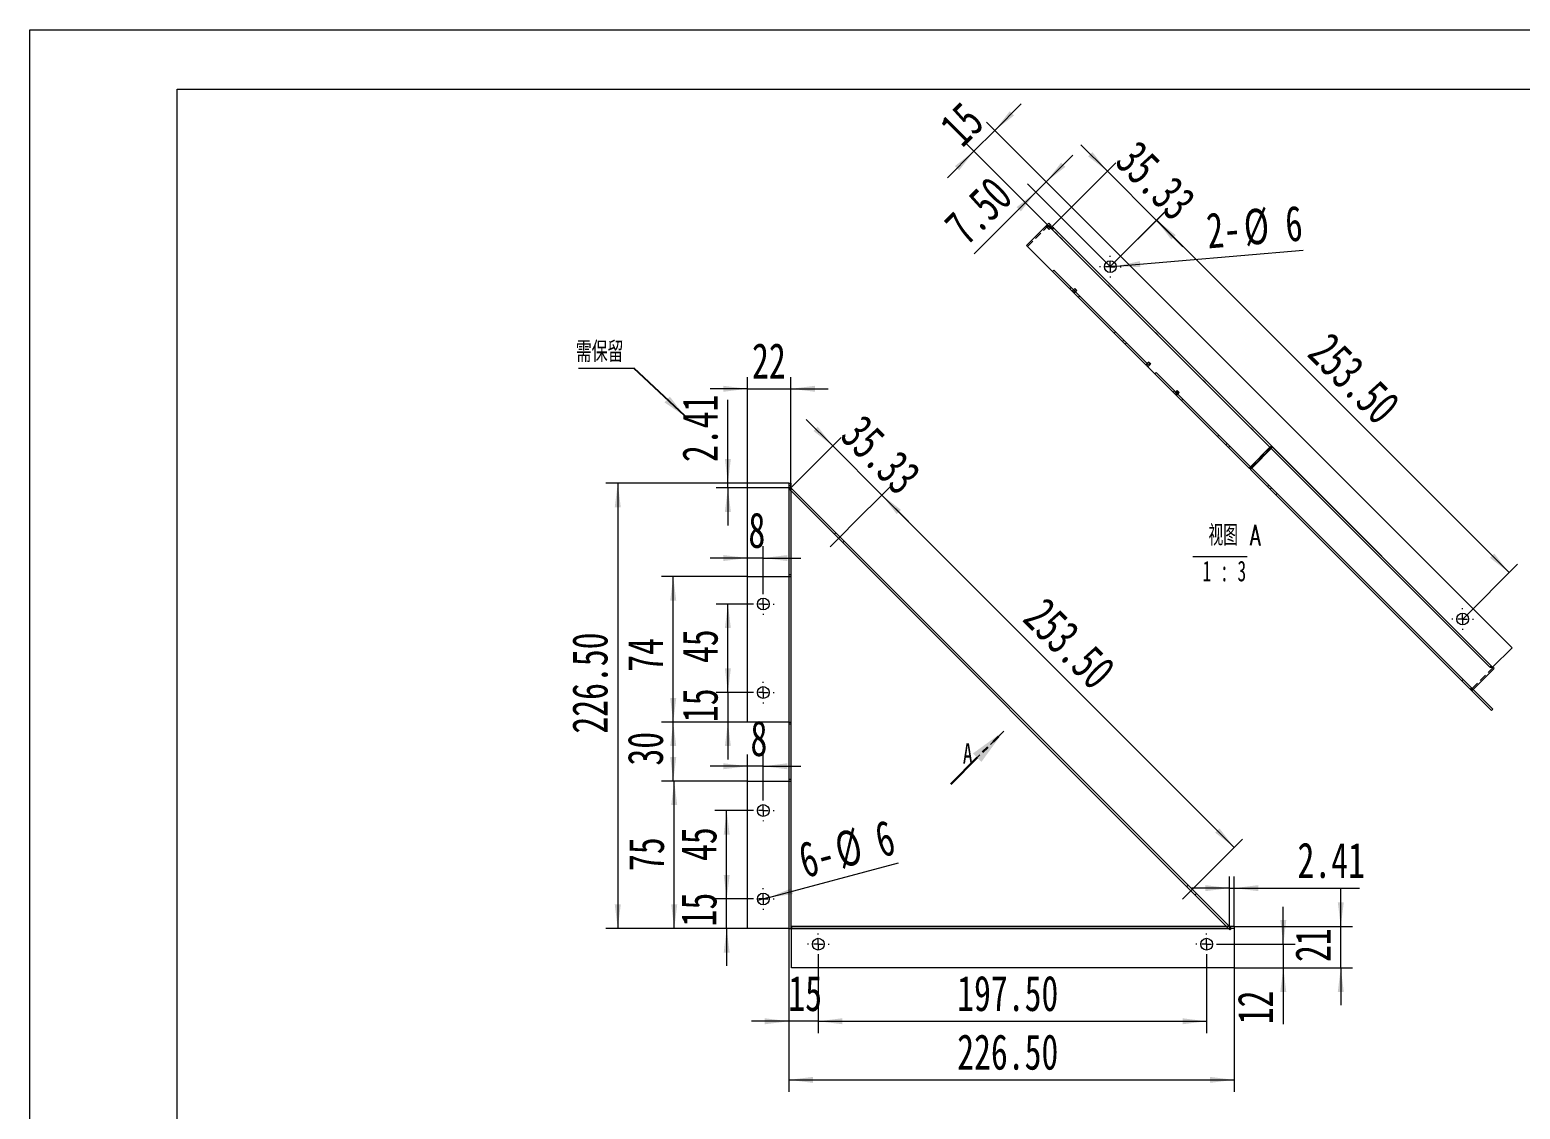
# Model space of a CAD drawing. Header units: millimetres. Extents: x 1 to 4201, y 2 to 2972.
# Drawn here: x 1 to 2528, y 1142 to 2972 of the extents above; entities that cross this region are included whole.
import ezdxf

# ---------------------------------------------------------------- set-up
doc = ezdxf.new("R2010")
doc.units = ezdxf.units.MM
doc.header["$LTSCALE"] = 10
doc.header["$PDSIZE"] = -1
for name, pattern in [('CENTERX2', [20.32, 12.7, -2.54, 2.54, -2.54]), ('HIDDEN', [1.905, 1.27, -0.635]), ('PHANTOM', [12.7, 6.35, -1.27, 1.27, -1.27, 1.27, -1.27])]:
    doc.linetypes.add(name, pattern=pattern)
doc.layers.add('A-TITLEBLOCK', color=7, linetype='Continuous', lineweight=15)
doc.styles.add('SLDTEXTSTYLE0', font='TXT', dxfattribs={"width": 0.7, "bigfont": 'bigfont'})
doc.styles.add('SLDTEXTSTYLE1', font='TXT', dxfattribs={"width": 0.7})
doc.styles.add('SLDTEXTSTYLE3', font='TXT', dxfattribs={"width": 0.65, "bigfont": 'bigfont'})
doc.styles.add('SLDTEXTSTYLE4', font='TXT', dxfattribs={"width": 0.62})
doc.dimstyles.new('SLDDIMSTYLE0', dxfattribs={"dimtxt": 0.18, "dimasz": 40.8, "dimexe": 0, "dimexo": 0.0625, "dimgap": 0, "dimtad": 0, "dimtih": 1, "dimtoh": 1, "dimdec": 0, "dimrnd": 1e-09, "dimzin": 0, "dimdsep": 46, "dimtxsty": 'Standard', "dimsah": 1, "dimcen": 0.09, "dimadec": 0, "dimazin": 0, "dimtfac": 40.8, "dimtdec": 0, "dimtofl": 0, "dimtmove": 0, "dimatfit": 3, "dimfxl": 0, "dimfrac": 2, "dimtolj": 1, "dimtzin": 0, "dimarcsym": 0})
doc.dimstyles.new('SLDDIMSTYLE1', dxfattribs={"dimtxt": 60, "dimasz": 40.8, "dimexe": 0, "dimexo": 0.0625, "dimgap": 15, "dimtad": 2, "dimlfac": 0.3, "dimrnd": 1e-09, "dimzin": 12, "dimdsep": 46, "dimtxsty": 'SLDTEXTSTYLE1', "dimsah": 1, "dimcen": 0.09, "dimadec": 0, "dimazin": 3, "dimtfac": 1, "dimtmove": 0, "dimatfit": 0, "dimfxl": 0, "dimfrac": 2, "dimtolj": 1, "dimtzin": 12, "dimarcsym": 0})
doc.dimstyles.new('SLDDIMSTYLE2', dxfattribs={"dimtxt": 60, "dimasz": 40.8, "dimexe": 0, "dimexo": 0.0625, "dimgap": 15, "dimtad": 2, "dimlfac": 0.3, "dimrnd": 1e-09, "dimzin": 12, "dimdsep": 46, "dimtxsty": 'SLDTEXTSTYLE1', "dimsah": 1, "dimcen": 0.09, "dimadec": 0, "dimazin": 3, "dimtfac": 1, "dimtofl": 0, "dimtmove": 0, "dimatfit": 3, "dimfxl": 0, "dimfrac": 2, "dimtolj": 1, "dimtzin": 12, "dimarcsym": 0})
doc.dimstyles.new('SLDDIMSTYLE3', dxfattribs={"dimtxt": 60, "dimasz": 40.8, "dimexe": 0, "dimexo": 0.0625, "dimgap": 15, "dimtad": 2, "dimlfac": 0.3, "dimrnd": 1e-09, "dimzin": 4, "dimdsep": 46, "dimtxsty": 'SLDTEXTSTYLE1', "dimsah": 1, "dimcen": 0.09, "dimadec": 0, "dimazin": 1, "dimtfac": 1, "dimtofl": 0, "dimtmove": 0, "dimatfit": 3, "dimfxl": 0, "dimfrac": 2, "dimtolj": 1, "dimtzin": 12, "dimarcsym": 0})
doc.dimstyles.new('SLDDIMSTYLE4', dxfattribs={"dimtxt": 60, "dimasz": 40.8, "dimexe": 0, "dimexo": 0.0625, "dimgap": 15, "dimtad": 2, "dimlfac": 0.3, "dimrnd": 1e-09, "dimzin": 12, "dimdsep": 46, "dimtxsty": 'SLDTEXTSTYLE1', "dimblk1": 'NONE', "dimsah": 1, "dimcen": 0, "dimadec": 0, "dimazin": 3, "dimtfac": 1, "dimtmove": 0, "dimatfit": 3, "dimldrblk": 'NONE', "dimfxl": 0, "dimfrac": 2, "dimtolj": 1, "dimtzin": 12, "dimarcsym": 0})
doc.dimstyles.new('SLDDIMSTYLE5', dxfattribs={"dimtxt": 60, "dimasz": 40.8, "dimexe": 0, "dimexo": 0.0625, "dimgap": 15, "dimtad": 2, "dimlfac": 0.3, "dimrnd": 1e-09, "dimzin": 4, "dimdsep": 46, "dimtxsty": 'SLDTEXTSTYLE1', "dimsah": 1, "dimcen": 0.09, "dimadec": 0, "dimazin": 1, "dimtfac": 1, "dimtmove": 0, "dimatfit": 0, "dimfxl": 0, "dimfrac": 2, "dimtolj": 1, "dimtzin": 12, "dimarcsym": 0})

# ---------------------------------------------------------------- blocks, each defined once
blk = doc.blocks.new('SW_NOTE_0')
at = {"layer": 'A-TITLEBLOCK', "color": 0}
blk.add_line((-93.6, 0), (0, 0), dxfattribs=at)
at = {"layer": 'A-TITLEBLOCK', "color": 0, "insert": (-98.2, 45.5), "char_height": 35, "attachment_point": 1, "style": 'SLDTEXTSTYLE0'}
blk.add_mtext('\\M+18EF9\\M+195DB\\M+197AF', dxfattribs=at)
blk = doc.blocks.new('_D')
at = {"layer": 'A-TITLEBLOCK'}
for p, q in [((2034.6, 1516.9), (1971.1, 1516.9)), ((2034.6, 1451.9), (2034.6, 1536.9)), ((2034.6, 1516.9), (2042.7, 1516.9)), ((2042.7, 1451.9), (2042.7, 1536.9)), ((2042.7, 1516.9), (2255.3, 1516.9))]:
    blk.add_line(p, q, dxfattribs=at)
for points in [[(2034.6, 1516.9), (1993.8, 1522), (1993.8, 1511.8)], [(2042.7, 1516.9), (2083.5, 1511.8), (2083.5, 1522)]]:
    blk.add_solid(points, dxfattribs=at)
at = {"layer": 'A-TITLEBLOCK', "insert": (2150.1, 1594.2), "char_height": 60, "attachment_point": 1, "style": 'SLDTEXTSTYLE1'}
blk.add_mtext('2.41', dxfattribs=at)
blk = doc.blocks.new('_D_1')
at = {"layer": 'A-TITLEBLOCK'}
for p, q in [((1184.4, 2203.5), (1184.4, 2344.6)), ((1287.7, 2203.5), (1164.4, 2203.5)), ((1184.4, 2195.5), (1184.4, 2203.5)), ((1291, 2195.5), (1164.4, 2195.5)), ((1184.4, 2195.5), (1184.4, 2132))]:
    blk.add_line(p, q, dxfattribs=at)
for points in [[(1184.4, 2203.5), (1189.4, 2244.3), (1179.3, 2244.3)], [(1184.4, 2195.5), (1179.3, 2154.7), (1189.4, 2154.7)]]:
    blk.add_solid(points, dxfattribs=at)
at = {"layer": 'A-TITLEBLOCK', "insert": (1107, 2239.3), "char_height": 60, "attachment_point": 1, "rotation": 90, "style": 'SLDTEXTSTYLE1'}
blk.add_mtext('2.41', dxfattribs=at)
blk = doc.blocks.new('_D_2')
at = {"layer": 'A-TITLEBLOCK'}
for p, q in [((1362.2, 2266.7), (1317.3, 2311.6)), ((1291, 2195.5), (1376.3, 2280.8)), ((1362.2, 2266.7), (1445.5, 2183.4)), ((1388.4, 2126.4), (1459.6, 2197.5)), ((1445.5, 2183.4), (1490.4, 2138.5))]:
    blk.add_line(p, q, dxfattribs=at)
for points in [[(1362.2, 2266.7), (1336.9, 2299.1), (1329.7, 2291.9)], [(1445.5, 2183.4), (1470.7, 2150.9), (1477.9, 2158.1)]]:
    blk.add_solid(points, dxfattribs=at)
at = {"layer": 'A-TITLEBLOCK', "insert": (1414.7, 2323.6), "char_height": 60, "attachment_point": 1, "rotation": 315, "style": 'SLDTEXTSTYLE1'}
blk.add_mtext('35.33', dxfattribs=at)
blk = doc.blocks.new('_D_3')
at = {"layer": 'A-TITLEBLOCK'}
for p, q in [((1182.3, 1498.5), (1182.3, 1562)), ((1226, 1498.5), (1162.3, 1498.5)), ((1182.3, 1448.5), (1182.3, 1498.5)), ((1217.7, 1448.5), (1162.3, 1448.5)), ((1182.3, 1448.5), (1182.3, 1385))]:
    blk.add_line(p, q, dxfattribs=at)
for points in [[(1182.3, 1498.5), (1187.4, 1539.3), (1177.3, 1539.3)], [(1182.3, 1448.5), (1177.3, 1407.7), (1187.4, 1407.7)]]:
    blk.add_solid(points, dxfattribs=at)
at = {"layer": 'A-TITLEBLOCK', "insert": (1105, 1452), "char_height": 60, "attachment_point": 1, "rotation": 90, "style": 'SLDTEXTSTYLE1'}
blk.add_mtext('15', dxfattribs=at)
blk = doc.blocks.new('_D_4')
at = {"layer": 'A-TITLEBLOCK'}
for p, q in [((1226, 1648.5), (1162.3, 1648.5)), ((1182.3, 1498.5), (1182.3, 1648.5)), ((1226, 1498.5), (1162.3, 1498.5))]:
    blk.add_line(p, q, dxfattribs=at)
for points in [[(1182.3, 1648.5), (1177.3, 1607.7), (1187.4, 1607.7)], [(1182.3, 1498.5), (1187.4, 1539.3), (1177.3, 1539.3)]]:
    blk.add_solid(points, dxfattribs=at)
at = {"layer": 'A-TITLEBLOCK', "insert": (1105, 1562.9), "char_height": 60, "attachment_point": 1, "rotation": 90, "style": 'SLDTEXTSTYLE1'}
blk.add_mtext('45', dxfattribs=at)
blk = doc.blocks.new('_D_5')
at = {"layer": 'A-TITLEBLOCK'}
for p, q in [((1217.7, 1698.5), (1073.4, 1698.5)), ((1093.4, 1448.5), (1093.4, 1698.5)), ((1217.7, 1448.5), (1073.4, 1448.5))]:
    blk.add_line(p, q, dxfattribs=at)
for points in [[(1093.4, 1698.5), (1088.3, 1657.7), (1098.5, 1657.7)], [(1093.4, 1448.5), (1098.5, 1489.3), (1088.3, 1489.3)]]:
    blk.add_solid(points, dxfattribs=at)
at = {"layer": 'A-TITLEBLOCK', "insert": (1016, 1545.9), "char_height": 60, "attachment_point": 1, "rotation": 90, "style": 'SLDTEXTSTYLE1'}
blk.add_mtext('75', dxfattribs=at)
blk = doc.blocks.new('_D_6')
at = {"layer": 'A-TITLEBLOCK'}
for p, q in [((1217.7, 1798.5), (1071.7, 1798.5)), ((1091.7, 1698.5), (1091.7, 1798.5)), ((1217.7, 1698.5), (1071.7, 1698.5))]:
    blk.add_line(p, q, dxfattribs=at)
for points in [[(1091.7, 1798.5), (1086.6, 1757.7), (1096.8, 1757.7)], [(1091.7, 1698.5), (1096.8, 1739.3), (1086.6, 1739.3)]]:
    blk.add_solid(points, dxfattribs=at)
at = {"layer": 'A-TITLEBLOCK', "insert": (1014.3, 1724.7), "char_height": 60, "attachment_point": 1, "rotation": 90, "style": 'SLDTEXTSTYLE1'}
blk.add_mtext('30', dxfattribs=at)
blk = doc.blocks.new('_D_7')
at = {"layer": 'A-TITLEBLOCK'}
for p, q in [((1217.7, 2045.2), (1071.7, 2045.2)), ((1091.7, 1798.5), (1091.7, 2045.2)), ((1217.7, 1798.5), (1071.7, 1798.5))]:
    blk.add_line(p, q, dxfattribs=at)
for points in [[(1091.7, 2045.2), (1086.6, 2004.4), (1096.8, 2004.4)], [(1091.7, 1798.5), (1096.8, 1839.3), (1086.6, 1839.3)]]:
    blk.add_solid(points, dxfattribs=at)
at = {"layer": 'A-TITLEBLOCK', "insert": (1014.3, 1883.8), "char_height": 60, "attachment_point": 1, "rotation": 90, "style": 'SLDTEXTSTYLE1'}
blk.add_mtext('74', dxfattribs=at)
blk = doc.blocks.new('_D_8')
at = {"layer": 'A-TITLEBLOCK'}
for p, q in [((1184.4, 1848.5), (1184.4, 1912)), ((1226, 1848.5), (1164.4, 1848.5)), ((1184.4, 1848.5), (1184.4, 1798.5)), ((1217.7, 1798.5), (1164.4, 1798.5)), ((1184.4, 1798.5), (1184.4, 1735))]:
    blk.add_line(p, q, dxfattribs=at)
for points in [[(1184.4, 1848.5), (1189.4, 1889.3), (1179.3, 1889.3)], [(1184.4, 1798.5), (1179.3, 1757.7), (1189.4, 1757.7)]]:
    blk.add_solid(points, dxfattribs=at)
at = {"layer": 'A-TITLEBLOCK', "insert": (1107, 1798.4), "char_height": 60, "attachment_point": 1, "rotation": 90, "style": 'SLDTEXTSTYLE1'}
blk.add_mtext('15', dxfattribs=at)
blk = doc.blocks.new('_D_9')
at = {"layer": 'A-TITLEBLOCK'}
for p, q in [((1226, 1998.5), (1164.4, 1998.5)), ((1184.4, 1848.5), (1184.4, 1998.5)), ((1226, 1848.5), (1164.4, 1848.5))]:
    blk.add_line(p, q, dxfattribs=at)
for points in [[(1184.4, 1998.5), (1179.3, 1957.7), (1189.4, 1957.7)], [(1184.4, 1848.5), (1189.4, 1889.3), (1179.3, 1889.3)]]:
    blk.add_solid(points, dxfattribs=at)
at = {"layer": 'A-TITLEBLOCK', "insert": (1107, 1898.5), "char_height": 60, "attachment_point": 1, "rotation": 90, "style": 'SLDTEXTSTYLE1'}
blk.add_mtext('45', dxfattribs=at)
blk = doc.blocks.new('_D_10')
at = {"layer": 'A-TITLEBLOCK'}
for p, q in [((1217.7, 2076.6), (1154.2, 2076.6)), ((1217.7, 2045.2), (1217.7, 2096.6)), ((1244.3, 2076.6), (1217.7, 2076.6)), ((1244.3, 2016.9), (1244.3, 2096.6)), ((1244.3, 2076.6), (1307.8, 2076.6))]:
    blk.add_line(p, q, dxfattribs=at)
for points in [[(1217.7, 2076.6), (1176.9, 2081.6), (1176.9, 2071.5)], [(1244.3, 2076.6), (1285.1, 2071.5), (1285.1, 2081.6)]]:
    blk.add_solid(points, dxfattribs=at)
at = {"layer": 'A-TITLEBLOCK', "insert": (1219.2, 2153.9), "char_height": 60, "attachment_point": 1, "style": 'SLDTEXTSTYLE1'}
blk.add_mtext('8', dxfattribs=at)
blk = doc.blocks.new('_D_11')
at = {"layer": 'A-TITLEBLOCK'}
for p, q in [((1287.7, 2203.5), (977.7, 2203.5)), ((997.7, 2203.5), (997.7, 1448.5)), ((1217.7, 1448.5), (977.7, 1448.5))]:
    blk.add_line(p, q, dxfattribs=at)
for points in [[(997.7, 2203.5), (992.6, 2162.7), (1002.8, 2162.7)], [(997.7, 1448.5), (1002.8, 1489.3), (992.6, 1489.3)]]:
    blk.add_solid(points, dxfattribs=at)
at = {"layer": 'A-TITLEBLOCK', "insert": (920.3, 1778.9), "char_height": 60, "attachment_point": 1, "rotation": 90, "style": 'SLDTEXTSTYLE1'}
blk.add_mtext('226.50', dxfattribs=at)
blk = doc.blocks.new('_D_12')
at = {"layer": 'A-TITLEBLOCK'}
for p, q in [((1287.7, 1448.5), (1287.7, 1171.8)), ((2042.7, 1381.9), (2042.7, 1171.8)), ((1287.7, 1191.8), (2042.7, 1191.8))]:
    blk.add_line(p, q, dxfattribs=at)
for points in [[(1287.7, 1191.8), (1328.5, 1186.8), (1328.5, 1196.9)], [(2042.7, 1191.8), (2001.9, 1196.9), (2001.9, 1186.8)]]:
    blk.add_solid(points, dxfattribs=at)
at = {"layer": 'A-TITLEBLOCK', "insert": (1573.2, 1269.2), "char_height": 60, "attachment_point": 1, "style": 'SLDTEXTSTYLE1'}
blk.add_mtext('226.50', dxfattribs=at)
blk = doc.blocks.new('_D_13')
at = {"layer": 'A-TITLEBLOCK'}
for p, q in [((1287.7, 1448.5), (1287.7, 1271.2)), ((1337.7, 1403.5), (1337.7, 1271.2)), ((1287.7, 1291.2), (1224.2, 1291.2)), ((1337.7, 1291.2), (1287.7, 1291.2)), ((1337.7, 1291.2), (1401.2, 1291.2))]:
    blk.add_line(p, q, dxfattribs=at)
for points in [[(1287.7, 1291.2), (1246.9, 1296.3), (1246.9, 1286.1)], [(1337.7, 1291.2), (1378.5, 1286.1), (1378.5, 1296.3)]]:
    blk.add_solid(points, dxfattribs=at)
at = {"layer": 'A-TITLEBLOCK', "insert": (1286.8, 1368.6), "char_height": 60, "attachment_point": 1, "style": 'SLDTEXTSTYLE1'}
blk.add_mtext('15', dxfattribs=at)
blk = doc.blocks.new('_D_14')
at = {"layer": 'A-TITLEBLOCK'}
for p, q in [((1217.7, 1723.6), (1154.2, 1723.6)), ((1217.7, 1698.5), (1217.7, 1743.6)), ((1244.3, 1723.6), (1217.7, 1723.6)), ((1244.3, 1666.9), (1244.3, 1743.6)), ((1244.3, 1723.6), (1307.8, 1723.6))]:
    blk.add_line(p, q, dxfattribs=at)
for points in [[(1217.7, 1723.6), (1176.9, 1728.6), (1176.9, 1718.5)], [(1244.3, 1723.6), (1285.1, 1718.5), (1285.1, 1728.6)]]:
    blk.add_solid(points, dxfattribs=at)
at = {"layer": 'A-TITLEBLOCK', "insert": (1222.7, 1800.9), "char_height": 60, "attachment_point": 1, "style": 'SLDTEXTSTYLE1'}
blk.add_mtext('8', dxfattribs=at)
blk = doc.blocks.new('_D_15')
at = {"layer": 'A-TITLEBLOCK'}
for p, q in [((1337.7, 1403.5), (1337.7, 1271.2)), ((1996, 1403.5), (1996, 1271.2)), ((1337.7, 1291.2), (1996, 1291.2))]:
    blk.add_line(p, q, dxfattribs=at)
for points in [[(1337.7, 1291.2), (1378.5, 1286.1), (1378.5, 1296.3)], [(1996, 1291.2), (1955.2, 1296.3), (1955.2, 1286.1)]]:
    blk.add_solid(points, dxfattribs=at)
at = {"layer": 'A-TITLEBLOCK', "insert": (1573.2, 1368.6), "char_height": 60, "attachment_point": 1, "style": 'SLDTEXTSTYLE1'}
blk.add_mtext('197.50', dxfattribs=at)
blk = doc.blocks.new('_D_16')
at = {"layer": 'A-TITLEBLOCK'}
for p, q in [((2126.1, 1421.9), (2126.1, 1485.4)), ((2014.3, 1421.9), (2146.1, 1421.9)), ((2126.1, 1421.9), (2126.1, 1381.9)), ((2042.7, 1381.9), (2146.1, 1381.9)), ((2126.1, 1381.9), (2126.1, 1286.1))]:
    blk.add_line(p, q, dxfattribs=at)
for points in [[(2126.1, 1421.9), (2131.1, 1462.7), (2121, 1462.7)], [(2126.1, 1381.9), (2121, 1341.1), (2131.1, 1341.1)]]:
    blk.add_solid(points, dxfattribs=at)
at = {"layer": 'A-TITLEBLOCK', "insert": (2048.7, 1286.1), "char_height": 60, "attachment_point": 1, "rotation": 90, "style": 'SLDTEXTSTYLE1'}
blk.add_mtext('12', dxfattribs=at)
blk = doc.blocks.new('_D_17')
at = {"layer": 'A-TITLEBLOCK'}
for q in [(1473.8, 1560), (1234.7, 1495.9)]:
    blk.add_line((1254, 1501.1), q, dxfattribs=at)
blk.add_solid([(1254, 1501.1), (1294.7, 1506.8), (1292.1, 1516.6)], dxfattribs=at)
at = {"layer": 'A-TITLEBLOCK', "char_height": 60, "attachment_point": 1, "rotation": 15, "style": 'SLDTEXTSTYLE1'}
for s, insert in [('%%c', (1360.6, 1608.3)), ('6', (1428.8, 1626.4)), ('6-', (1299.6, 1591.7))]:
    blk.add_mtext(s, dxfattribs=dict(at, insert=insert))
blk = doc.blocks.new('_NONE')
blk = doc.blocks.new('_D_18')
at = {"layer": 'A-TITLEBLOCK'}
for p, q in [((1217.7, 2045.2), (1217.7, 2383.5)), ((1291, 2195.5), (1291, 2383.5)), ((1217.7, 2363.5), (1154.2, 2363.5)), ((1217.7, 2363.5), (1291, 2363.5)), ((1291, 2363.5), (1354.5, 2363.5))]:
    blk.add_line(p, q, dxfattribs=at)
for points in [[(1217.7, 2363.5), (1176.9, 2368.6), (1176.9, 2358.5)], [(1291, 2363.5), (1331.8, 2358.5), (1331.8, 2368.6)]]:
    blk.add_solid(points, dxfattribs=at)
at = {"layer": 'A-TITLEBLOCK', "insert": (1225.3, 2440.9), "char_height": 60, "attachment_point": 1, "style": 'SLDTEXTSTYLE1'}
blk.add_mtext('22', dxfattribs=at)
blk = doc.blocks.new('_D_19')
at = {"layer": 'A-TITLEBLOCK'}
for p, q in [((2223.5, 1451.9), (2223.5, 1515.4)), ((2042.7, 1451.9), (2243.5, 1451.9)), ((2223.5, 1381.9), (2223.5, 1451.9)), ((2042.7, 1381.9), (2243.5, 1381.9)), ((2223.5, 1381.9), (2223.5, 1318.4))]:
    blk.add_line(p, q, dxfattribs=at)
for points in [[(2223.5, 1451.9), (2228.6, 1492.7), (2218.5, 1492.7)], [(2223.5, 1381.9), (2218.5, 1341.1), (2228.6, 1341.1)]]:
    blk.add_solid(points, dxfattribs=at)
at = {"layer": 'A-TITLEBLOCK', "insert": (2146.2, 1391.7), "char_height": 60, "attachment_point": 1, "rotation": 90, "style": 'SLDTEXTSTYLE1'}
blk.add_mtext('21', dxfattribs=at)
blk = doc.blocks.new('_D_20')
at = {"layer": 'A-TITLEBLOCK'}
for p, q in [((1388.4, 2126.4), (1459.6, 2197.5)), ((1445.4, 2183.4), (2043, 1585.9)), ((1985.9, 1528.8), (2057.1, 1600))]:
    blk.add_line(p, q, dxfattribs=at)
for points in [[(1445.4, 2183.4), (1470.7, 2150.9), (1477.9, 2158.1)], [(2043, 1585.9), (2017.7, 1618.3), (2010.5, 1611.1)]]:
    blk.add_solid(points, dxfattribs=at)
at = {"layer": 'A-TITLEBLOCK', "insert": (1724.5, 2013.7), "char_height": 60, "attachment_point": 1, "rotation": 315, "style": 'SLDTEXTSTYLE1'}
blk.add_mtext('253.50', dxfattribs=at)
blk = doc.blocks.new('SW_CENTERMARKSYMBOL_0')
at = {"layer": 'A-TITLEBLOCK', "color": 0}
for p, q in [((-16.7, 0), (-18.3, 0)), ((0, 0), (-8.3, 0)), ((0, 16.7), (0, 18.3)), ((0, 0), (0, 8.3)), ((0, 0), (0, -8.3)), ((0, 0), (8.3, 0)), ((16.7, 0), (18.3, 0)), ((0, -16.7), (0, -18.3))]:
    blk.add_line(p, q, dxfattribs=at)
blk = doc.blocks.new('SW_CENTERMARKSYMBOL_1')
at = {"layer": 'A-TITLEBLOCK', "color": 0}
for p, q in [((-16.7, 0), (-18.3, 0)), ((0, 0), (-8.3, 0)), ((0, 16.7), (0, 18.3)), ((0, 0), (0, 8.3)), ((0, 0), (0, -8.3)), ((0, 0), (8.3, 0)), ((16.7, 0), (18.3, 0)), ((0, -16.7), (0, -18.3))]:
    blk.add_line(p, q, dxfattribs=at)
blk = doc.blocks.new('SW_CENTERMARKSYMBOL_2')
at = {"layer": 'A-TITLEBLOCK', "color": 0}
for p, q in [((-16.7, 0), (-18.3, 0)), ((0, 0), (-8.3, 0)), ((0, 16.7), (0, 18.3)), ((0, 0), (0, 8.3)), ((0, 0), (0, -8.3)), ((0, 0), (8.3, 0)), ((16.7, 0), (18.3, 0)), ((0, -16.7), (0, -18.3))]:
    blk.add_line(p, q, dxfattribs=at)
blk = doc.blocks.new('SW_CENTERMARKSYMBOL_3')
at = {"layer": 'A-TITLEBLOCK', "color": 0}
for p, q in [((-16.7, 0), (-18.3, 0)), ((0, 0), (-8.3, 0)), ((0, 16.7), (0, 18.3)), ((0, 0), (0, 8.3)), ((0, 0), (0, -8.3)), ((0, 0), (8.3, 0)), ((16.7, 0), (18.3, 0)), ((0, -16.7), (0, -18.3))]:
    blk.add_line(p, q, dxfattribs=at)
blk = doc.blocks.new('SW_CENTERMARKSYMBOL_4')
at = {"layer": 'A-TITLEBLOCK', "color": 0}
for p, q in [((-16.7, 0), (-18.3, 0)), ((0, 0), (-8.3, 0)), ((0, 16.7), (0, 18.3)), ((0, 0), (0, 8.3)), ((0, 0), (0, -8.3)), ((0, 0), (8.3, 0)), ((16.7, 0), (18.3, 0)), ((0, -16.7), (0, -18.3))]:
    blk.add_line(p, q, dxfattribs=at)
blk = doc.blocks.new('SW_CENTERMARKSYMBOL_5')
at = {"layer": 'A-TITLEBLOCK', "color": 0}
for p, q in [((-16.7, 0), (-18.3, 0)), ((0, 0), (-8.3, 0)), ((0, 16.7), (0, 18.3)), ((0, 0), (0, 8.3)), ((0, 0), (0, -8.3)), ((0, 0), (8.3, 0)), ((16.7, 0), (18.3, 0)), ((0, -16.7), (0, -18.3))]:
    blk.add_line(p, q, dxfattribs=at)
blk = doc.blocks.new('SW_PROJECTIONARROW_0')
at = {"color": 0, "linetype": 'HIDDEN', "lineweight": 0}
blk.add_line((1562.3, 1693.3), (1652.1, 1783.1), dxfattribs=at)
blk.add_line((1562.3, 1693.3), (1652.1, 1783.1), dxfattribs=at)
at = {"color": 0, "linetype": 'PHANTOM', "lineweight": 30}
blk.add_line((1562.3, 1693.3), (1652.1, 1783.1), dxfattribs=at)
at = {"color": 0, "linetype": 'Continuous', "lineweight": 15}
blk.add_solid([(1652.1, 1783.1), (1600, 1745.4), (1614.3, 1731)], dxfattribs=at)
blk.add_solid([(1652.1, 1783.1), (1600, 1745.4), (1614.3, 1731)], dxfattribs=at)
at = {"color": 0, "linetype": 'Continuous', "lineweight": 15, "insert": (1582.7, 1762.7), "char_height": 35, "attachment_point": 1, "style": 'SLDTEXTSTYLE1'}
blk.add_mtext('A', dxfattribs=at)
blk.add_mtext('A', dxfattribs=at)
blk = doc.blocks.new('_D_23')
at = {"layer": 'A-TITLEBLOCK'}
for p, q in [((1827.8, 2732.3), (1782.9, 2777.2)), ((1767, 2671.5), (1841.9, 2746.4)), ((1827.8, 2732.3), (1911.1, 2649)), ((1832.6, 2570.6), (1925.2, 2663.1)), ((1911.1, 2649), (1956, 2604.1))]:
    blk.add_line(p, q, dxfattribs=at)
for points in [[(1827.8, 2732.3), (1802.5, 2764.7), (1795.3, 2757.5)], [(1911.1, 2649), (1936.3, 2616.5), (1943.5, 2623.7)]]:
    blk.add_solid(points, dxfattribs=at)
at = {"layer": 'A-TITLEBLOCK', "insert": (1880.8, 2788.6), "char_height": 60, "attachment_point": 1, "rotation": 315, "style": 'SLDTEXTSTYLE1'}
blk.add_mtext('35.33', dxfattribs=at)
blk = doc.blocks.new('_D_24')
at = {"layer": 'A-TITLEBLOCK'}
for p, q in [((1832.6, 2570.6), (1925.5, 2663.4)), ((1911.4, 2649.3), (2508.9, 2051.8)), ((2430.2, 1973.1), (2523, 2065.9))]:
    blk.add_line(p, q, dxfattribs=at)
for points in [[(1911.4, 2649.3), (1936.6, 2616.8), (1943.8, 2624)], [(2508.9, 2051.8), (2483.6, 2084.2), (2476.4, 2077)]]:
    blk.add_solid(points, dxfattribs=at)
at = {"layer": 'A-TITLEBLOCK', "insert": (2207.1, 2463), "char_height": 60, "attachment_point": 1, "rotation": 315, "style": 'SLDTEXTSTYLE1'}
blk.add_mtext('253.50', dxfattribs=at)
blk = doc.blocks.new('_D_25')
at = {"layer": 'A-TITLEBLOCK'}
for p, q in [((1724.1, 2714.5), (1769, 2759.4)), ((1832.6, 2570.6), (1692.3, 2710.9)), ((1706.4, 2696.8), (1724.1, 2714.5)), ((1767, 2671.5), (1710, 2728.6)), ((1706.4, 2696.8), (1601.8, 2592.1))]:
    blk.add_line(p, q, dxfattribs=at)
for points in [[(1724.1, 2714.5), (1756.5, 2739.7), (1749.4, 2746.9)], [(1706.4, 2696.8), (1674, 2671.5), (1681.2, 2664.4)]]:
    blk.add_solid(points, dxfattribs=at)
at = {"layer": 'A-TITLEBLOCK', "insert": (1547.1, 2646.8), "char_height": 60, "attachment_point": 1, "rotation": 45, "style": 'SLDTEXTSTYLE1'}
blk.add_mtext('7.50', dxfattribs=at)
blk = doc.blocks.new('_D_26')
at = {"layer": 'A-TITLEBLOCK'}
for p, q in [((1637, 2801.6), (1681.9, 2846.5)), ((1767, 2671.5), (1622.8, 2815.7)), ((1730.7, 2637.1), (1587.5, 2780.4)), ((1637, 2801.6), (1601.6, 2766.2)), ((1601.6, 2766.2), (1556.7, 2721.3))]:
    blk.add_line(p, q, dxfattribs=at)
for points in [[(1637, 2801.6), (1669.4, 2826.8), (1662.2, 2834)], [(1601.6, 2766.2), (1569.2, 2741), (1576.4, 2733.8)]]:
    blk.add_solid(points, dxfattribs=at)
at = {"layer": 'A-TITLEBLOCK', "insert": (1539.3, 2813.3), "char_height": 60, "attachment_point": 1, "rotation": 45, "style": 'SLDTEXTSTYLE1'}
blk.add_mtext('15', dxfattribs=at)
blk = doc.blocks.new('_D_27')
at = {"layer": 'A-TITLEBLOCK'}
for q in [(2159.6, 2598.3), (1822.7, 2569.7)]:
    blk.add_line((1842.6, 2571.4), q, dxfattribs=at)
blk.add_solid([(1842.6, 2571.4), (1883.7, 2569.8), (1882.8, 2579.9)], dxfattribs=at)
at = {"layer": 'A-TITLEBLOCK', "char_height": 60, "attachment_point": 1, "rotation": 4.8575, "style": 'SLDTEXTSTYLE1'}
for s, insert in [('2-', (1993.6, 2661.2)), ('%%c', (2056.7, 2666.8)), ('6', (2127, 2672.5))]:
    blk.add_mtext(s, dxfattribs=dict(at, insert=insert))
blk = doc.blocks.new('SW_NOTE_2')
at = {"layer": 'A-TITLEBLOCK', "color": 0}
blk.add_line((0, -8.6), (91.9, -8.6), dxfattribs=at)
at = {"layer": 'A-TITLEBLOCK', "color": 0, "char_height": 35, "attachment_point": 2}
for s, insert, style in [('视图 A', (70.5, 45.1), 'SLDTEXTSTYLE3'), ('1 : 3', (53.5, -15.5), 'SLDTEXTSTYLE4')]:
    blk.add_mtext(s, dxfattribs=dict(at, insert=insert, style=style))
blk = doc.blocks.new('SW_CENTERMARKSYMBOL_6')
at = {"layer": 'A-TITLEBLOCK', "color": 0}
for p, q in [((-16.7, 0), (-18.3, 0)), ((0, 0), (-8.3, 0)), ((0, 16.7), (0, 18.3)), ((0, 0), (0, 8.3)), ((0, 0), (0, -8.3)), ((0, 0), (8.3, 0)), ((16.7, 0), (18.3, 0)), ((0, -16.7), (0, -18.3))]:
    blk.add_line(p, q, dxfattribs=at)
blk = doc.blocks.new('SW_CENTERMARKSYMBOL_7')
at = {"layer": 'A-TITLEBLOCK', "color": 0}
for p, q in [((-16.7, 0), (-18.3, 0)), ((0, 0), (-8.3, 0)), ((0, 16.7), (0, 18.3)), ((0, 0), (0, 8.3)), ((0, 0), (0, -8.3)), ((0, 0), (8.3, 0)), ((16.7, 0), (18.3, 0)), ((0, -16.7), (0, -18.3))]:
    blk.add_line(p, q, dxfattribs=at)

msp = doc.modelspace()

# ---------------------------------------------------------------- linework, layer by layer
at = {"color": 7, "linetype": 'Continuous', "lineweight": 15}
for p, q in [((1734.043, 2638.524), (1767.041, 2671.522)), ((1767.041, 2671.522), (2514.008, 1924.555)), ((1690.647, 2606.495), (1728.359, 2644.207)), ((1730.709, 2641.857), (1725.995, 2637.143)), ((1725.995, 2637.143), (1727.662, 2635.476)), ((1727.662, 2635.476), (1730.019, 2637.833)), ((1728.359, 2644.207), (1730.709, 2641.857)), ((1730.019, 2637.833), (1732.376, 2640.19)), ((1730.019, 2637.833), (1730.709, 2637.143)), ((1730.709, 2637.143), (2103.502, 2264.35)), ((1732.376, 2640.19), (1730.709, 2641.857)), ((1733.866, 2637.68), (1734.043, 2638.524)), ((1736.4, 2636.167), (1734.043, 2638.524)), ((1736.4, 2636.167), (2107.526, 2265.04)), ((1734.814, 2562.328), (1690.647, 2606.495)), ((1734.814, 2562.328), (1737.171, 2564.685)), ((1858.147, 2438.995), (1734.814, 2562.328)), ((1860.504, 2441.352), (1737.171, 2564.685)), ((1772.861, 2533.709), (1770.504, 2531.352)), ((1772.171, 2529.685), (1774.528, 2532.042)), ((1774.528, 2532.042), (1772.861, 2533.709)), ((1858.147, 2438.995), (1860.504, 2441.352)), ((1893.147, 2403.995), (1858.147, 2438.995)), ((1895.504, 2406.352), (1860.504, 2441.352)), ((1893.147, 2403.995), (1895.504, 2406.352)), ((1894.814, 2402.328), (1899.528, 2407.042)), ((1908.147, 2388.995), (1894.814, 2402.328)), ((1897.861, 2408.709), (1895.504, 2406.352)), ((1897.171, 2404.685), (1895.504, 2406.352)), ((1899.528, 2407.042), (1897.861, 2408.709)), ((1908.147, 2388.995), (1910.504, 2391.352)), ((2033.147, 2263.995), (1908.147, 2388.995)), ((2035.504, 2266.352), (1910.504, 2391.352)), ((1946.195, 2360.375), (1943.837, 2358.018)), ((1945.504, 2356.352), (1947.861, 2358.709)), ((1947.861, 2358.709), (1946.195, 2360.375)), ((2033.147, 2263.995), (2035.504, 2266.352)), ((2068.147, 2228.995), (2033.147, 2263.995)), ((2070.504, 2231.352), (2035.504, 2266.352)), ((2103.502, 2264.35), (2070.504, 2231.352)), ((2105.169, 2262.683), (2072.171, 2229.685)), ((2108.026, 2264.54), (2072.671, 2229.185)), ((2103.502, 2264.35), (2105.169, 2262.683)), ((2107.526, 2265.04), (2105.169, 2262.683)), ((2105.169, 2262.683), (2476.295, 1891.557)), ((2107.526, 2265.04), (2478.652, 1893.914)), ((2478.652, 1893.914), (2108.026, 2264.54)), ((2068.147, 2228.995), (2070.504, 2231.352)), ((2070.314, 2226.828), (2072.671, 2229.185)), ((2103.647, 2193.495), (2070.314, 2226.828)), ((2072.171, 2229.685), (2070.504, 2231.352)), ((2106.004, 2195.852), (2072.671, 2229.185)), ((1287.683, 2203.53), (1287.683, 2198.83)), ((1287.683, 2203.53), (1291.016, 2203.53)), ((1291.016, 2198.83), (1287.683, 2198.83)), ((1287.683, 2198.83), (1287.683, 2195.497)), ((1291.016, 2203.53), (1291.016, 2198.83)), ((1291.016, 2195.497), (1291.016, 2198.83)), ((1287.683, 2195.497), (1291.016, 2195.497)), ((1287.683, 2195.497), (1287.683, 2194.116)), ((1287.683, 2194.116), (1287.683, 1448.53)), ((1291.016, 2195.497), (1288.659, 2193.14)), ((1288.659, 2193.14), (2035.626, 1446.173)), ((1291.016, 2195.497), (2037.983, 1448.53)), ((1291.016, 2190.783), (1291.016, 1448.53)), ((2103.647, 2193.495), (2106.004, 2195.852)), ((2478.98, 1818.161), (2103.647, 2193.495)), ((2481.337, 1820.518), (2106.004, 2195.852)), ((1217.683, 1798.53), (1217.683, 2045.197)), ((1217.683, 2045.197), (1287.683, 2045.197)), ((2514.008, 1924.555), (2481.009, 1891.557)), ((2448.004, 1853.852), (2483.36, 1889.207)), ((2476.295, 1891.557), (2478.652, 1893.914)), ((2481.009, 1891.557), (2478.652, 1893.914)), ((2483.36, 1889.207), (2481.009, 1891.557)), ((2478.98, 1818.161), (2481.337, 1820.518)), ((1287.683, 1798.53), (1217.683, 1798.53)), ((1217.683, 1448.53), (1217.683, 1698.53)), ((1217.683, 1698.53), (1287.683, 1698.53)), ((1287.683, 1448.53), (1217.683, 1448.53)), ((1287.683, 1448.53), (1291.016, 1448.53)), ((1291.016, 1448.53), (2033.269, 1448.53)), ((1292.016, 1451.864), (1292.016, 1448.53)), ((2029.935, 1451.864), (1292.016, 1451.864)), ((2033.269, 1448.53), (1292.016, 1448.53)), ((1292.016, 1381.864), (1292.016, 1448.53)), ((2042.683, 1451.864), (2034.649, 1451.864)), ((2037.983, 1448.53), (2035.626, 1446.173)), ((2042.683, 1448.53), (2037.983, 1448.53)), ((2042.683, 1451.864), (2042.683, 1448.53)), ((2042.683, 1448.53), (2042.683, 1381.864)), ((2042.683, 1381.864), (1292.016, 1381.864))]:
    msp.add_line(p, q, dxfattribs=at)
at = {"color": 7, "linetype": 'HIDDEN', "lineweight": 0}
for p, q in [((1692.314, 2604.828), (1730.026, 2642.54)), ((1729.329, 2633.81), (1727.662, 2635.476)), ((1731.686, 2636.167), (1729.329, 2633.81)), ((1734.043, 2633.81), (1730.709, 2637.143)), ((1736.4, 2636.167), (1734.043, 2633.81)), ((1734.043, 2633.81), (2105.169, 2262.683)), ((1766.766, 2535.089), (1764.409, 2532.732)), ((1770.504, 2531.352), (1768.147, 2528.995)), ((1769.814, 2527.328), (1772.171, 2529.685)), ((1772.171, 2529.685), (1769.814, 2527.328)), ((1773.837, 2528.018), (1776.195, 2530.375)), ((1774.528, 2532.042), (1776.195, 2530.375)), ((1778.552, 2518.59), (1780.909, 2520.947)), ((1841.766, 2460.089), (1839.409, 2457.732)), ((1853.552, 2443.59), (1855.909, 2445.947)), ((1895.504, 2406.352), (1897.171, 2404.685)), ((1896.48, 2400.661), (1901.195, 2405.375)), ((1899.528, 2407.042), (1901.195, 2405.375)), ((1941.766, 2360.089), (1939.409, 2357.732)), ((1943.837, 2358.018), (1941.48, 2355.661)), ((1943.147, 2353.995), (1945.504, 2356.352)), ((1945.504, 2356.352), (1943.147, 2353.995)), ((1947.171, 2354.685), (1949.528, 2357.042)), ((1947.861, 2358.709), (1949.528, 2357.042)), ((1953.552, 2343.59), (1955.909, 2345.947)), ((2016.766, 2285.089), (2014.409, 2282.732)), ((2028.552, 2268.59), (2030.909, 2270.947)), ((2106.359, 2266.207), (2071.004, 2230.852)), ((2070.504, 2231.352), (2072.171, 2229.685)), ((2071.004, 2230.852), (2072.171, 2229.685)), ((2071.004, 2230.852), (2072.671, 2229.185)), ((2101.766, 2200.089), (2099.409, 2197.732)), ((1291.016, 2190.783), (1291.016, 1448.53)), ((2113.552, 2183.59), (2115.909, 2185.947)), ((1367.229, 2119.284), (1364.872, 2116.927)), ((1379.014, 2102.785), (1381.371, 2105.142)), ((1287.683, 2048.53), (1291.016, 2048.53)), ((1287.683, 2045.197), (1291.016, 2045.197)), ((2430.933, 1870.923), (2428.576, 1868.566)), ((2446.337, 1855.518), (2481.693, 1890.874)), ((2442.718, 1854.423), (2445.075, 1856.781)), ((2445.647, 1851.495), (2448.004, 1853.852)), ((1287.683, 1798.53), (1291.016, 1798.53)), ((1287.683, 1795.197), (1291.016, 1795.197)), ((1287.683, 1701.864), (1291.016, 1701.864)), ((1287.683, 1698.53), (1291.016, 1698.53)), ((1964.734, 1521.779), (1962.377, 1519.422)), ((1976.519, 1505.28), (1978.876, 1507.637)), ((2034.649, 1451.864), (2029.935, 1451.864)), ((2037.983, 1448.53), (2033.269, 1448.53))]:
    msp.add_line(p, q, dxfattribs=at)
at = {"color": 8, "linetype": 'Continuous', "lineweight": 15}
msp.add_line((2072.171, 2229.685), (2072.671, 2229.185), dxfattribs=at)
at = {"color": 7, "linetype": 'Continuous', "lineweight": 15, "flags": 128}
msp.add_lwpolyline([(1288.659, 2193.14), (1288.245, 2193.554), (1287.937, 2193.863), (1287.747, 2194.052), (1287.683, 2194.116)], dxfattribs=at)
at = {"color": 7, "linetype": 'Continuous', "lineweight": 15}
for centre in [(1832.647, 2570.56), (1244.35, 1998.53), (2430.153, 1973.055), (1244.35, 1848.53), (1244.35, 1648.53), (1244.35, 1498.53), (1337.683, 1421.864), (1996.016, 1421.864)]:
    msp.add_circle(centre, 10, dxfattribs=at)
at = {"color": 7, "linetype": 'HIDDEN', "lineweight": 0}
for centre, radius, start, end in [((1771.46, 2529.807), 2.976, 236.42175, 323.04947), ((1944.793, 2356.474), 2.976, 236.42175, 323.04947), ((2073.696, 2227.988), 3.93, 133.227045, 172.850654), ((2448.126, 1853.14), 2.976, 126.950533, 213.578246)]:
    msp.add_arc(centre, radius, start, end, dxfattribs=at)
at = {"color": 7, "linetype": 'Continuous', "lineweight": 15}
for centre, radius, start, end in [((1894.793, 2406.474), 2.976, 236.42175, 323.04947), ((2105.88, 2262.561), 2.976, 56.421794, 143.049483), ((2069.793, 2231.474), 2.976, 236.42175, 323.04947), ((2071.813, 2228.204), 2.035, 172.295984, 222.546596)]:
    msp.add_arc(centre, radius, start, end, dxfattribs=at)
msp.add_ellipse((1734.043, 2633.81), major_axis=(-3.333, 3.333), ratio=0.70710678, start_param=4.71238898, end_param=6.28318531, dxfattribs=at)
at = {"color": 7, "linetype": 'HIDDEN', "lineweight": 0}
for points, knots in [([(1734.043, 2633.81), (1733.882, 2634.041), (1733.559, 2634.504), (1733.519, 2635.642), (1733.662, 2636.742), (1733.818, 2637.462), (1733.866, 2637.68)], [0, 0, 0, 0, 0.29115947, 0.58231567, 0.87347458, 1, 1, 1, 1]), ([(1291.016, 2190.783), (1291.24, 2191.793), (1291.461, 2192.799), (1291.548, 2194.457), (1291.409, 2195.104), (1291.016, 2195.497)], [0, 0, 0, 0, 0.5, 0.5, 1, 1, 1, 1]), ([(2481.009, 1891.557), (2480, 1891.333), (2478.993, 1891.112), (2477.335, 1891.025), (2476.688, 1891.164), (2476.295, 1891.557)], [0, 0, 0, 0, 0.5, 0.5, 1, 1, 1, 1]), ([(2037.983, 1448.53), (2037.59, 1448.923), (2036.943, 1449.062), (2035.285, 1448.975), (2034.279, 1448.755), (2033.269, 1448.53)], [0, 0, 0, 0, 0.5, 0.5, 1, 1, 1, 1])]:
    msp.add_open_spline(points, degree=3, knots=knots, dxfattribs=at)
at = {"layer": 'A-TITLEBLOCK', "linetype": 'Continuous'}
for p, q in [((0.788, 2.148), (0.788, 2972.148)), ((0.788, 2972.148), (4200.788, 2972.148)), ((250.634, 101.753), (250.634, 2871.753)), ((250.634, 2871.753), (4100.634, 2871.753))]:
    msp.add_line(p, q, dxfattribs=at)
at = {"layer": 'A-TITLEBLOCK', "linetype": 'CENTERX2', "lineweight": 0, "ltscale": 3.333333}
for p, q in [((1357.801, 2095.714), (1388.442, 2126.355)), ((1955.306, 1498.209), (1985.947, 1528.85))]:
    msp.add_line(p, q, dxfattribs=at)
at = {"layer": 'A-TITLEBLOCK'}
for p in [(1291.016, 2195.497), (2034.65, 1451.864)]:
    msp.add_point(p, dxfattribs=at)

# ---------------------------------------------------------------- block references
at = {"color": 7, "linetype": 'Continuous', "lineweight": 15}
msp.add_blockref('SW_PROJECTIONARROW_0', (0, 0), dxfattribs=at)
at = {"layer": 'A-TITLEBLOCK'}
for name, p in [('SW_CENTERMARKSYMBOL_6', (1832.647, 2570.56)), ('SW_NOTE_0', (1024.719, 2398.217)), ('SW_NOTE_2', (1972.684, 2087.587)), ('SW_CENTERMARKSYMBOL_0', (1244.35, 1998.53)), ('SW_CENTERMARKSYMBOL_7', (2430.153, 1973.055)), ('SW_CENTERMARKSYMBOL_1', (1244.35, 1848.53)), ('SW_CENTERMARKSYMBOL_2', (1244.35, 1648.53)), ('SW_CENTERMARKSYMBOL_3', (1244.35, 1498.53)), ('SW_CENTERMARKSYMBOL_4', (1337.683, 1421.864)), ('SW_CENTERMARKSYMBOL_5', (1996.016, 1421.864))]:
    msp.add_blockref(name, p, dxfattribs=at)

# ---------------------------------------------------------------- dimensions: what is measured, and where the dimension line sits
for base, p1, p2, angle, dimstyle, picture, middle in [((1601.63, 2766.222), (1767.041, 2671.522), (1730.709, 2637.143), 45, 'SLDDIMSTYLE1', '_D_26', (1612.599, 2777.191)), ((1911.072, 2648.985), (1767.041, 2671.522), (1832.647, 2570.56), 315, 'SLDDIMSTYLE1', '_D_23', (1872.678, 2687.379)), ((1724.093, 2714.47), (1832.647, 2570.56), (1767.041, 2671.522), 45, 'SLDDIMSTYLE5', '_D_25', (1638.948, 2629.324)), ((2508.87, 2051.773), (1832.647, 2570.56), (2430.153, 1973.055), 315, 'SLDDIMSTYLE3', '_D_24', (2208.201, 2352.442)), ((1184.352, 2203.53), (1291.016, 2195.497), (1287.683, 2203.53), 90, 'SLDDIMSTYLE1', '_D_1', (1184.352, 2291.959)), ((1445.466, 2183.379), (1291.016, 2195.497), (1388.442, 2126.355), 315, 'SLDDIMSTYLE1', '_D_2', (1406.502, 2222.344)), ((997.683, 1448.53), (1287.683, 2203.53), (1217.683, 1448.53), 90, 'SLDDIMSTYLE3', '_D_11', (997.683, 1857.861)), ((2042.954, 1585.856), (1388.442, 2126.355), (1985.947, 1528.85), 315, 'SLDDIMSTYLE3', '_D_20', (1725.644, 1903.167)), ((1091.689, 2045.197), (1217.683, 1798.53), (1217.683, 2045.197), 90, 'SLDDIMSTYLE2', '_D_7', (1091.689, 1910.053)), ((1184.352, 1998.53), (1226.016, 1848.53), (1226.016, 1998.53), 90, 'SLDDIMSTYLE2', '_D_9', (1184.352, 1924.824)), ((1184.352, 1798.53), (1226.016, 1848.53), (1217.683, 1798.53), 90, 'SLDDIMSTYLE1', '_D_8', (1184.352, 1824.765)), ((1091.689, 1798.53), (1217.683, 1698.53), (1217.683, 1798.53), 90, 'SLDDIMSTYLE2', '_D_6', (1091.689, 1751.053)), ((1093.381, 1698.53), (1217.683, 1448.53), (1217.683, 1698.53), 90, 'SLDDIMSTYLE2', '_D_5', (1093.381, 1572.152)), ((1182.349, 1648.53), (1226.016, 1498.53), (1226.016, 1648.53), 90, 'SLDDIMSTYLE2', '_D_4', (1182.349, 1589.214)), ((1182.349, 1498.53), (1217.683, 1448.53), (1226.016, 1498.53), 90, 'SLDDIMSTYLE1', '_D_3', (1182.349, 1478.309)), ((2223.548, 1451.864), (2042.683, 1381.864), (2042.683, 1451.864), 90, 'SLDDIMSTYLE1', '_D_19', (2223.548, 1418.069)), ((2126.056, 1381.864), (2014.35, 1421.864), (2042.683, 1381.864), 90, 'SLDDIMSTYLE1', '_D_16', (2126.056, 1312.412))]:
    dim = msp.add_linear_dim(base=base, p1=p1, p2=p2, angle=angle, dimstyle=dimstyle, dxfattribs=at)
    dim.commit()
    dim.dimension.update_dxf_attribs({"geometry": picture, "text_midpoint": middle, "dimtype": 160})
for p1, p2, text, picture, middle in [((1822.683, 2569.714), (1842.611, 2571.407), '2-<>', '_D_27', (2083.758, 2591.901)), ((1234.69, 1495.942), (1254.009, 1501.118), '6-<>', '_D_17', (1402.139, 1540.81))]:
    dim = msp.add_diameter_dim_2p(p1=p1, p2=p2, text=text, dimstyle='SLDDIMSTYLE4', dxfattribs=at)
    dim.commit()
    dim.dimension.update_dxf_attribs({"geometry": picture, "text_midpoint": middle, "dimtype": 163})
for base, p1, p2, dimstyle, picture, middle in [((1291.016, 2363.53), (1217.683, 2045.197), (1291.016, 2195.497), 'SLDDIMSTYLE1', '_D_18', (1251.629, 2363.53)), ((1217.683, 2076.557), (1244.35, 2016.864), (1217.683, 2045.197), 'SLDDIMSTYLE1', '_D_10', (1232.333, 2076.557)), ((1217.683, 1723.57), (1244.35, 1666.864), (1217.683, 1698.53), 'SLDDIMSTYLE1', '_D_14', (1235.812, 1723.57)), ((2042.683, 1516.905), (2034.65, 1451.864), (2042.683, 1451.864), 'SLDDIMSTYLE1', '_D', (2202.683, 1516.905)), ((1287.683, 1291.224), (1337.683, 1403.53), (1287.683, 1448.53), 'SLDDIMSTYLE1', '_D_13', (1313.103, 1291.224)), ((2042.683, 1191.833), (1287.683, 1448.53), (2042.683, 1381.864), 'SLDDIMSTYLE3', '_D_12', (1652.101, 1191.833)), ((1996.016, 1291.224), (1337.683, 1403.53), (1996.016, 1403.53), 'SLDDIMSTYLE3', '_D_15', (1652.101, 1291.224))]:
    dim = msp.add_linear_dim(base=base, p1=p1, p2=p2, dimstyle=dimstyle, dxfattribs=at)
    dim.commit()
    dim.dimension.update_dxf_attribs({"geometry": picture, "text_midpoint": middle, "dimtype": 160})

# ---------------------------------------------------------------- leaders
msp.add_leader([(1111.188, 2317.403), (1024.719, 2398.217)], dimstyle='SLDDIMSTYLE0', dxfattribs=at)

doc.saveas('drawing.dxf')
